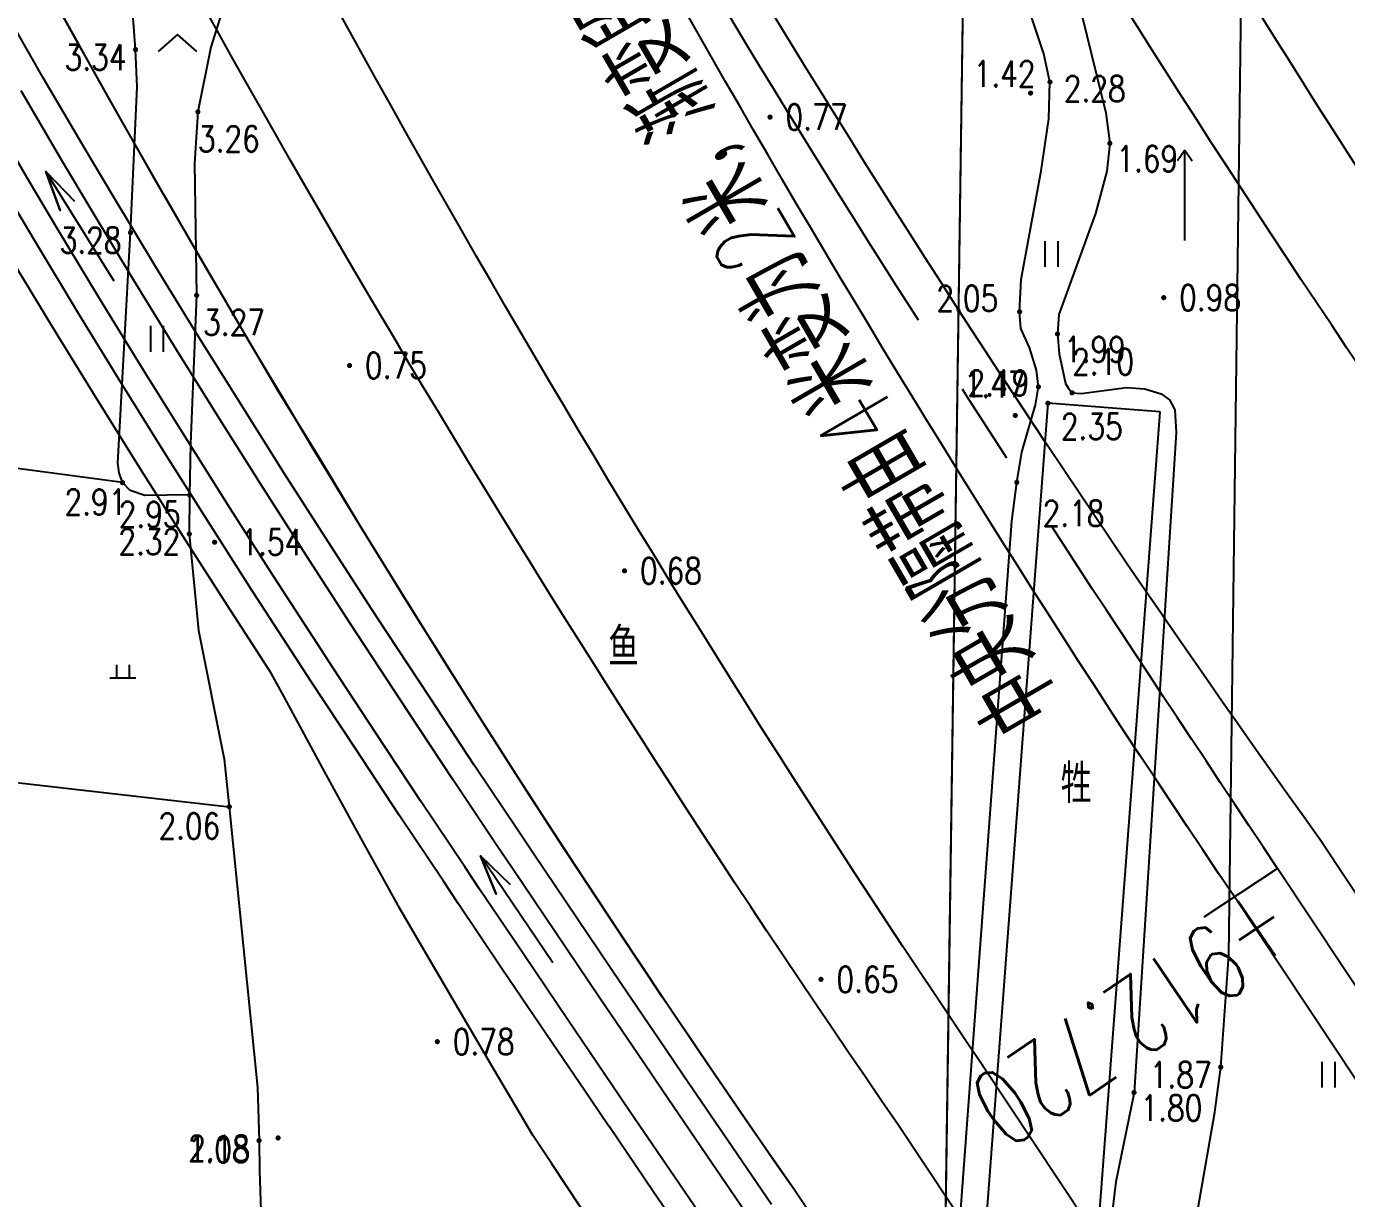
# Model space of a CAD drawing. Extents: x 500036 to 1001740, y 2543128 to 5086681.
# Drawn here: x 500744.7 to 500795.9, y 2543460.2 to 2543505.7 of the extents above; entities that cross this region are included whole.
import ezdxf
from ezdxf.enums import TextEntityAlignment as Align

# ---------------------------------------------------------------- set-up
doc = ezdxf.new("R2010")
doc.units = 0
doc.header["$LTSCALE"] = 0.5
doc.linetypes.add('CENTER', pattern=[50.8, 31.75, -6.35, 6.35, -6.35])
doc.layers.get('0').update_dxf_attribs({"linetype": 'CONTINUOUS', "lineweight": 5})
doc.layers.get('Defpoints').update_dxf_attribs({"linetype": 'CONTINUOUS'})
for name, color, linetype in [('0-文字', 7, 'CONTINUOUS'), ('GCD', 8, 'CONTINUOUS'), ('LJBX', 7, 'CONTINUOUS'), ('SPX', 4, 'CONTINUOUS'), ('station', 6, 'CONTINUOUS'), ('zhix', 2, 'CONTINUOUS'), ('分隔带', 3, 'CONTINUOUS'), ('地形图', 8, 'CONTINUOUS'), ('流水线', 5, 'CONTINUOUS'), ('路基边线', 1, 'CONTINUOUS'), ('路面边线', 7, 'CONTINUOUS')]:
    doc.layers.add(name, color=color, linetype=linetype)
doc.layers.add('标注', color=4, linetype='CONTINUOUS', lineweight=15)
doc.styles.add('GTF_XW', font='simplex1.shx', dxfattribs={"width": 0.7, "bigfont": 'hztxt.shx'})
doc.styles.add('HZ', font='romans.shx', dxfattribs={"width": 0.8, "bigfont": 'hztxt.shx'})
doc.styles.get("Standard").update_dxf_attribs({"font": 'simplex1.shx', "width": 0.7, "bigfont": 'hztxt.shx'})
doc.linetypes.add('10421', pattern='A,2,[150,AAA.SHX,S=1,R=0,X=0,Y=1],1e-11', length=2)
doc.linetypes.add('1161', pattern='A,0,[149,AAA.SHX,S=0.15,R=0,X=0,Y=0],-1.6', length=1.6)
doc.dimstyles.new('比例1000', dxfattribs={"dimtxt": 3, "dimasz": 2, "dimexe": 0.8, "dimexo": 0.8, "dimgap": 0.4, "dimtad": 1, "dimdsep": 46, "dimtxsty": 'Standard', "dimcen": 0.09, "dimclrd": 256, "dimclre": 256, "dimclrt": 7, "dimadec": 0, "dimazin": 0, "dimtfac": 1, "dimtix": 1, "dimtmove": 0, "dimatfit": 3, "dimfxl": 0, "dimtolj": 1, "dimtzin": 0, "dimarcsym": 0})

# ---------------------------------------------------------------- blocks, each defined once
blk = doc.blocks.new('*D17')
at = {"layer": 'Defpoints', "color": 0, "linetype": 'ByBlock'}
for p in [(500793.177, 2543473.03), (500976.845, 2543259.132), (500974.548, 2543211.887), (500979.457, 2543142.382), (501022.541, 2543127.725)]:
    blk.add_point(p, dxfattribs=at)
at = {"layer": '标注', "linetype": 'ByBlock', "lineweight": -2}
blk.add_arc((500978.295, 2543194.336), 17.946, 97.6702, 117.205, dxfattribs=at)
at = {"layer": '标注', "linetype": 'ByBlock'}
for points in [[(500975.873, 2543212.455), (500975.926, 2543211.79), (500977.893, 2543212.278)], [(500970.259, 2543210.01), (500969.921, 2543210.585), (500968.365, 2543209.286)]]:
    blk.add_solid(points, dxfattribs=at)
at = {"layer": '标注', "color": 7, "linetype": 'ByBlock', "insert": (500972.257, 2543213.242), "char_height": 3, "attachment_point": 5, "rotation": 17.7126}
blk.add_mtext('\\A1;32°', dxfattribs=at)
blk = doc.blocks.new('GC200')
at = {"linetype": 'Continuous', "const_width": 0.2, "flags": 128}
blk.add_lwpolyline([(-0.1, 0, 1), (0.1, 0, 1)], format="xyb", close=True, dxfattribs=at)
blk = doc.blocks.new('gc121')
for p, q in [((-0.5, -1), (-0.5, 1)), ((0.5, -1), (0.5, 1))]:
    blk.add_line(p, q)
blk = doc.blocks.new('gc086')
for p, q in [((0, 0), (7, 0)), ((7, 0), (6.18, 0.57)), ((7, 0), (6.18, -0.57))]:
    blk.add_line(p, q)
blk = doc.blocks.new('gc211')
for p, q in [((0, 0), (-1.5, -1.32)), ((1.5, -1.32), (0, 0))]:
    blk.add_line(p, q)
blk = doc.blocks.new('gc119')
for p, q in [((-1, 0), (1, 0)), ((-0.5, 1), (-0.5, 0)), ((0.5, 1), (0.5, 0))]:
    blk.add_line(p, q)

msp = doc.modelspace()

# ---------------------------------------------------------------- linework, layer by layer
at = {"layer": 'LJBX', "flags": 128}
for points in [[(500774.434, 2543460.582), (500772.723, 2543463.053), (500771.019, 2543465.543), (500769.322, 2543468.053), (500767.634, 2543470.583), (500765.955, 2543473.132), (500764.284, 2543475.701), (500762.621, 2543478.289), (500760.968, 2543480.897), (500759.325, 2543483.524), (500757.69, 2543486.171), (500756.084, 2543488.847), (500754.44, 2543491.514), (500752.849, 2543494.226), (500751.257, 2543496.95), (500749.674, 2543499.694), (500748.103, 2543502.457), (500746.543, 2543505.24), (500744.995, 2543508.042), (500743.458, 2543510.864)], [(500792.536, 2543433.33), (500791.885, 2543434.31), (500790.225, 2543436.809), (500788.565, 2543439.308), (500786.905, 2543441.807), (500785.245, 2543444.306), (500783.585, 2543446.805), (500781.926, 2543449.304), (500780.266, 2543451.803), (500778.606, 2543454.302), (500776.946, 2543456.801), (500775.286, 2543459.299), (500774.435, 2543460.581)]]:
    msp.add_lwpolyline(points, dxfattribs=at)
at = {"layer": 'SPX', "flags": 128}
for points in [[(500773.558, 2543460), (500771.863, 2543462.483), (500770.163, 2543464.978), (500769.434, 2543466.049), (500767.729, 2543468.56), (500766.021, 2543471.085), (500764.313, 2543473.624), (500763.743, 2543474.474), (500762.035, 2543477.033), (500760.33, 2543479.609), (500758.628, 2543482.202), (500758.062, 2543483.07), (500756.367, 2543485.688), (500754.679, 2543488.324), (500752.999, 2543490.981), (500751.33, 2543493.659), (500749.672, 2543496.36), (500748.027, 2543499.083), (500746.939, 2543500.911), (500745.32, 2543503.674), (500743.719, 2543506.462)], [(500766.714, 2543459.065), (500765.036, 2543461.58), (500764.316, 2543462.66), (500762.769, 2543465.287), (500761.218, 2543467.929), (500759.665, 2543470.587), (500759.147, 2543471.477), (500757.648, 2543474.193), (500756.151, 2543476.926), (500754.658, 2543479.676), (500754.161, 2543480.597), (500752.451, 2543483.232), (500750.747, 2543485.888), (500749.05, 2543488.567), (500747.363, 2543491.269), (500745.685, 2543493.996), (500744.02, 2543496.747)]]:
    msp.add_lwpolyline(points, dxfattribs=at)
for points in [[(500772.732, 2543459.437), (500771.037, 2543461.92, -0.000141), (500771.037, 2543461.92), (500769.337, 2543464.415, -0.000175), (500769.336, 2543464.415), (500768.607, 2543465.487), (500766.901, 2543467.999), (500765.192, 2543470.526), (500763.483, 2543473.067), (500762.912, 2543473.918), (500761.203, 2543476.48), (500759.495, 2543479.059), (500757.791, 2543481.655), (500757.223, 2543482.525), (500755.526, 2543485.146), (500753.835, 2543487.788), (500752.152, 2543490.45), (500750.479, 2543493.133), (500748.818, 2543495.839), (500747.17, 2543498.568), (500746.078, 2543500.402), (500744.455, 2543503.172)], [(500771.493, 2543458.591), (500769.798, 2543461.074, -0.000141), (500769.797, 2543461.076), (500768.097, 2543463.57, -0.000175), (500768.096, 2543463.571), (500767.367, 2543464.643), (500765.659, 2543467.158), (500763.949, 2543469.687), (500762.237, 2543472.23), (500761.665, 2543473.084), (500759.953, 2543475.649), (500758.243, 2543478.233), (500756.536, 2543480.833), (500755.966, 2543481.708), (500754.265, 2543484.334), (500752.569, 2543486.982), (500750.882, 2543489.652), (500749.204, 2543492.344), (500747.537, 2543495.059), (500745.883, 2543497.797), (500744.786, 2543499.64), (500743.158, 2543502.42)], [(500770.647, 2543458.056), (500768.972, 2543460.511, -0.000141), (500768.971, 2543460.512), (500767.271, 2543463.007, -0.000175), (500767.27, 2543463.009), (500766.54, 2543464.081), (500764.832, 2543466.597), (500763.12, 2543469.128), (500761.407, 2543471.673), (500760.834, 2543472.528), (500759.121, 2543475.096), (500757.408, 2543477.683), (500755.699, 2543480.286), (500755.127, 2543481.163), (500753.424, 2543483.793), (500751.726, 2543486.446), (500750.035, 2543489.12), (500748.353, 2543491.818), (500746.683, 2543494.539), (500745.025, 2543497.283), (500743.925, 2543499.131)]]:
    msp.add_lwpolyline(points, format="xyb", dxfattribs=at)
at = {"layer": 'station', "color": 6}
msp.add_line((500793.177, 2543473.03), (500790.321, 2543471.133), dxfattribs=at)
at = {"layer": 'zhix', "linetype": 'CENTER', "flags": 128}
msp.add_lwpolyline([(500793.177, 2543473.03), (500792.623, 2543473.863), (500792.07, 2543474.696), (500791.517, 2543475.529), (500790.964, 2543476.363), (500790.411, 2543477.196), (500789.859, 2543478.029), (500789.306, 2543478.863), (500788.754, 2543479.697), (500788.203, 2543480.531), (500787.652, 2543481.365), (500787.101, 2543482.2), (500786.551, 2543483.035), (500786.001, 2543483.871), (500785.452, 2543484.707), (500784.904, 2543485.543), (500784.357, 2543486.38), (500783.81, 2543487.217), (500783.264, 2543488.055), (500782.719, 2543488.893), (500782.174, 2543489.732), (500781.631, 2543490.572), (500781.089, 2543491.412), (500780.548, 2543492.253), (500780.008, 2543493.094), (500779.469, 2543493.937), (500778.931, 2543494.78), (500778.395, 2543495.624), (500777.859, 2543496.468), (500777.326, 2543497.314), (500776.793, 2543498.161), (500776.262, 2543499.008), (500775.733, 2543499.856), (500775.205, 2543500.706), (500774.679, 2543501.556), (500774.154, 2543502.407), (500773.631, 2543503.26), (500773.11, 2543504.113), (500772.59, 2543504.968), (500772.073, 2543505.823), (500771.557, 2543506.68), (500771.044, 2543507.538), (500770.532, 2543508.397), (500770.022, 2543509.258), (500769.515, 2543510.119), (500769.009, 2543510.982), (500768.506, 2543511.846), (500768.006, 2543512.712), (500767.507, 2543513.579), (500767.011, 2543514.447), (500766.517, 2543515.317), (500766.026, 2543516.188), (500765.537, 2543517.06), (500765.051, 2543517.934), (500764.568, 2543518.81), (500764.087, 2543519.687), (500763.609, 2543520.565), (500763.134, 2543521.445), (500762.662, 2543522.326), (500762.193, 2543523.209), (500761.726, 2543524.094), (500761.263, 2543524.98), (500760.803, 2543525.868), (500760.346, 2543526.757), (500759.892, 2543527.648), (500759.441, 2543528.541), (500758.994, 2543529.436), (500758.55, 2543530.332), (500758.11, 2543531.229), (500757.673, 2543532.129), (500757.239, 2543533.03, -0.10866), (500732.772, 2543637.598), (500732.761, 2543638.598), (500732.753, 2543639.598), (500732.75, 2543640.598), (500732.75, 2543641.598), (500732.754, 2543642.598), (500732.762, 2543643.598), (500732.773, 2543644.598), (500732.788, 2543645.598), (500732.807, 2543646.598), (500732.829, 2543647.597), (500732.854, 2543648.597), (500732.883, 2543649.597), (500732.915, 2543650.596), (500732.951, 2543651.596), (500732.989, 2543652.595), (500733.031, 2543653.594), (500733.076, 2543654.593), (500733.124, 2543655.592), (500733.175, 2543656.59), (500733.228, 2543657.589), (500733.285, 2543658.587), (500733.344, 2543659.586), (500733.407, 2543660.584), (500733.471, 2543661.582), (500733.539, 2543662.579), (500733.609, 2543663.577), (500733.681, 2543664.574), (500733.756, 2543665.571), (500733.834, 2543666.568), (500733.913, 2543667.565), (500733.995, 2543668.562), (500734.079, 2543669.558), (500734.166, 2543670.555), (500734.254, 2543671.551), (500734.345, 2543672.547), (500734.437, 2543673.542), (500734.531, 2543674.538), (500734.628, 2543675.533), (500734.726, 2543676.528), (500734.826, 2543677.523), (500734.927, 2543678.518), (500735.031, 2543679.513), (500735.135, 2543680.507), (500735.242, 2543681.502), (500735.35, 2543682.496), (500735.459, 2543683.49), (500735.569, 2543684.484), (500735.681, 2543685.477), (500735.795, 2543686.471), (500735.909, 2543687.464), (500736.024, 2543688.458), (500736.141, 2543689.451), (500736.259, 2543690.444), (500736.377, 2543691.437), (500736.497, 2543692.43), (500736.617, 2543693.423), (500736.738, 2543694.415), (500736.86, 2543695.408), (500736.983, 2543696.4), (500737.106, 2543697.393), (500737.229, 2543698.385), (500737.354, 2543699.377), (500737.478, 2543700.369), (500737.603, 2543701.361), (500737.729, 2543702.354), (500737.855, 2543703.346), (500737.98, 2543704.338), (500738.107, 2543705.33), (500738.233, 2543706.322), (500738.359, 2543707.314), (500779.058, 2544027.005)], format="xyb", dxfattribs=at)
msp.add_lwpolyline([(501022.541, 2543127.725), (500793.177, 2543473.03)], dxfattribs=at)
at = {"layer": '分隔带', "flags": 128}
for points in [[(500807.633, 2543483.347, -0.035754), (500772.892, 2543540.863, -0.108305), (500750.271, 2543637.815), (500750.26, 2543638.756)], [(500778.47, 2543463.092, -0.03434), (500741.486, 2543525.408, -0.108749), (500715.274, 2543637.382)], [(500791.511, 2543471.924, -0.034993), (500756.337, 2543532.598, -0.108661), (500731.772, 2543637.586)], [(500794.843, 2543474.137, -0.035001), (500758.141, 2543533.463, -0.108658), (500733.772, 2543637.611)]]:
    msp.add_lwpolyline(points, format="xyb", dxfattribs=at)
for points in [[(500870.638, 2543360.027), (500794.843, 2543474.137)], [(500834.293, 2543407.507), (500791.511, 2543471.924)], [(500848.441, 2543357.75), (500778.47, 2543463.092)]]:
    msp.add_lwpolyline(points, dxfattribs=at)
at = {"layer": '地形图', "linetype": 'Continuous'}
msp.add_line((500780.055, 2543441.378), (500783.502, 2543682.524), dxfattribs=at)
at = {"layer": '地形图', "color": 1, "linetype": 'Continuous', "flags": 128}
msp.add_lwpolyline([(500780.03, 2543439.629), (500783.527, 2543684.274)], dxfattribs=at)
at = {"layer": '地形图', "linetype": '10421', "flags": 128}
for points in [[(500651.629, 2543603.607), (500657.861, 2543601.668), (500658.273, 2543601.471), (500658.516, 2543601.254), (500658.622, 2543600.93), (500658.646, 2543600.554), (500658.384, 2543596.78), (500658.098, 2543596.242), (500657.348, 2543595.524), (500656.934, 2543595.001), (500656.652, 2543594.307), (500656.792, 2543593.879), (500657.878, 2543593.201), (500659.358, 2543592.59), (500661.336, 2543592.128), (500661.879, 2543592.106), (500662.568, 2543592.198), (500664.092, 2543592.353), (500666.258, 2543592.868), (500667.466, 2543593.231), (500672.879, 2543595.668), (500674.976, 2543596.541), (500681.17, 2543598.68), (500681.793, 2543598.785), (500682.453, 2543598.836), (500685.187, 2543598.693), (500686.581, 2543598.705), (500687.481, 2543599.089), (500688.528, 2543600.014), (500692.231, 2543604.714), (500693.536, 2543606.432), (500694.443, 2543608.14), (500697.113, 2543615.62), (500698.036, 2543617.637), (500699.049, 2543619.172), (500699.564, 2543619.597), (500700.145, 2543619.83), (500702.466, 2543620.565), (500704.484, 2543621.141), (500709.684, 2543621.976), (500711.256, 2543621.959), (500723.053, 2543621.05), (500725.897, 2543621.105), (500730.335, 2543621.544), (500732.055, 2543621.827), (500739.095, 2543623.127), (500740.093, 2543623.152), (500743.302, 2543622.858), (500744.322, 2543622.954), (500745.071, 2543623.249), (500746.126, 2543623.914), (500749.646, 2543626.467), (500751.041, 2543627.17), (500752.392, 2543627.4), (500754.916, 2543627.551), (500762.01, 2543627.389), (500762.701, 2543627.348), (500763.336, 2543627.23), (500764.923, 2543626.611), (500767.412, 2543625.399), (500767.783, 2543625.133), (500768.134, 2543624.759), (500768.295, 2543624.25), (500768.336, 2543623.553), (500767.77, 2543614.322), (500768.216, 2543607.634), (500768.53, 2543606.126), (500768.749, 2543605.683), (500769.123, 2543605.253), (500770.141, 2543604.404), (500771.157, 2543603.819), (500772.493, 2543603.26), (500773.543, 2543603.206), (500774.754, 2543603.378), (500778.993, 2543604.419), (500779.646, 2543604.612), (500780.275, 2543605.003), (500780.48, 2543605.506), (500780.595, 2543605.975), (500781.379, 2543612.171), (500781.549, 2543612.873), (500782.506, 2543615.937), (500782.628, 2543616.155), (500782.762, 2543616.326), (500783.082, 2543616.475), (500785.673, 2543616.915), (500785.951, 2543616.91), (500786.211, 2543616.86), (500786.317, 2543616.662), (500786.357, 2543616.35), (500786.443, 2543611.568), (500786.387, 2543610.342), (500786.242, 2543608.926), (500784.312, 2543594.884), (500783.466, 2543587.795), (500783.21, 2543584.221), (500782.621, 2543571.853), (500782.26, 2543569.353), (500781.973, 2543567.465), (500780.727, 2543562.334), (500780.312, 2543559.828), (500779.951, 2543557.29), (500779.273, 2543550.117), (500779.178, 2543548.483), (500778.561, 2543534.145), (500778.086, 2543522.801), (500778.206, 2543521.021), (500778.575, 2543519.536), (500779.399, 2543517.517), (500779.872, 2543516.786), (500782.57, 2543514.691), (500783.259, 2543513.812), (500783.741, 2543512.688), (500784.684, 2543509.79), (500786.521, 2543502.311), (500786.681, 2543501.133), (500786.569, 2543500.052), (500786.129, 2543498.407), (500784.697, 2543494.492), (500784.651, 2543493.744), (500784.722, 2543492.971), (500784.964, 2543491.823), (500785.079, 2543491.627), (500785.219, 2543491.461), (500785.572, 2543491.431), (500787.322, 2543491.665), (500788.044, 2543491.622), (500788.669, 2543491.418), (500788.993, 2543491.186), (500789.203, 2543490.799), (500789.257, 2543489.923), (500787.619, 2543464.343), (500786.91, 2543460.878), (500786.769, 2543459.701), (500786.638, 2543458.23), (500786.713, 2543455.948), (500786.608, 2543454.09), (500786.341, 2543452.651), (500786.082, 2543451.588), (500785.88, 2543451.163), (500785.636, 2543450.956), (500785.127, 2543450.694), (500783.724, 2543449.642), (500781.881, 2543448.618), (500779.27, 2543447.55), (500769.231, 2543443.02), (500757.701, 2543439.447), (500754.662, 2543438.383), (500753.141, 2543437.693), (500751.527, 2543436.741), (500748.434, 2543434.823), (500747.142, 2543433.801), (500746.768, 2543432.863), (500745.056, 2543425.785), (500744.448, 2543424.212), (500742.995, 2543422.625), (500738.215, 2543418.317), (500733.506, 2543414.596), (500729.301, 2543410.497), (500716.468, 2543394.053), (500713.877, 2543391.016), (500711.071, 2543388.079), (500699.609, 2543377.089), (500699.513, 2543376.74), (500699.494, 2543376.418), (500699.705, 2543375.968), (500700.372, 2543375.405), (500701.207, 2543374.961), (500701.748, 2543375.052), (500702.23, 2543375.247), (500715.338, 2543390.13), (500731.542, 2543408.611), (500733.982, 2543411.478), (500736.899, 2543414.663), (500744.156, 2543421.601), (500744.474, 2543421.785), (500744.753, 2543421.834), (500744.903, 2543421.737), (500745.045, 2543421.413), (500745.816, 2543411.735), (500746.046, 2543411.231), (500746.246, 2543410.933), (500746.975, 2543410.786), (500747.866, 2543410.927), (500748.446, 2543411.255), (500748.623, 2543411.886), (500748.333, 2543413.905), (500746.677, 2543420.82), (500746.356, 2543423.283), (500746.659, 2543425.698), (500747.888, 2543432.663), (500748.15, 2543433.317), (500748.62, 2543433.799), (500752.382, 2543436.346), (500753.26, 2543436.816), (500754.392, 2543437.208), (500755.594, 2543437.516), (500761.909, 2543438.704), (500765.654, 2543439.439), (500768.075, 2543440.117), (500772.67, 2543441.941), (500780.368, 2543444.936), (500783.282, 2543446.321), (500785.34, 2543447.504), (500786.384, 2543448.408), (500787.254, 2543449.745), (500789.917, 2543458.761), (500790.751, 2543463.582), (500790.981, 2543465.328), (500791.302, 2543469.661), (500791.794, 2543508.587), (500791.708, 2543510.688), (500791.424, 2543512.587), (500789.993, 2543517.044), (500789.743, 2543523.296), (500790.651, 2543533.807), (500791.77, 2543542.912), (500803.865, 2543624.262), (500804.791, 2543626.73), (500805.977, 2543627.956), (500807.359, 2543628.501), (500810.847, 2543628.626), (500839.481, 2543626.91), (500850.889, 2543625.662), (500876.41, 2543623.576), (500886.321, 2543622.634), (500901.728, 2543621.329)], [(500750.994, 2543487.502), (500749.253, 2543487.477), (500748.692, 2543487.67), (500748.39, 2543487.98), (500748.267, 2543488.363), (500748.205, 2543488.735), (500748.701, 2543497.673), (500748.961, 2543503.321), (500748.896, 2543504.767), (500748.729, 2543507.044), (500748.352, 2543510.559), (500748.305, 2543512.484), (500748.375, 2543514.728), (500748.678, 2543517.355)]]:
    msp.add_lwpolyline(points, dxfattribs=at)
msp.add_lwpolyline([(500783.911, 2543491.692), (500783.84, 2543492.341), (500783.561, 2543493.216), (500783.233, 2543493.955), (500783.182, 2543494.601), (500783.245, 2543495.853), (500784.018, 2543500.06), (500784.315, 2543502.076), (500784.36, 2543503.51), (500784.125, 2543504.601), (500783.636, 2543506.073), (500782.071, 2543508.978), (500781.094, 2543510.282), (500779.326, 2543512.209), (500777.795, 2543513.393), (500775.751, 2543514.372), (500771.834, 2543515.782), (500768.976, 2543516.326), (500766.617, 2543515.955), (500762.699, 2543514.92), (500759.651, 2543513.884), (500756.213, 2543512.377), (500755.224, 2543511.617), (500754.069, 2543510.349), (500753.192, 2543508.806), (500752.615, 2543507.427), (500751.811, 2543504.859), (500751.315, 2543502.352), (500751.189, 2543500.353), (500751.266, 2543495.241), (500751.026, 2543489.481), (500750.994, 2543487.502), (500750.981, 2543485.992), (500751.342, 2543482.247), (500752.336, 2543477.262), (500752.533, 2543475.421), (500753.623, 2543464.54), (500753.686, 2543462.48), (500753.699, 2543461.317), (500753.75, 2543459.75), (500754.332, 2543456.371), (500754.758, 2543455.128), (500755.203, 2543454.124), (500755.819, 2543453.455), (500756.606, 2543452.369), (500757.333, 2543451.038), (500757.709, 2543449.737), (500757.973, 2543448.298), (500758.346, 2543447.69), (500759.29, 2543447.081), (500760.391, 2543446.718), (500761.376, 2543446.453), (500762.444, 2543446.514), (500765.481, 2543447.126), (500769.299, 2543447.69), (500774.053, 2543448.517), (500775.346, 2543448.798), (500776.473, 2543449.277), (500778.554, 2543450.536), (500779.639, 2543451.453), (500779.958, 2543452.032), (500780.121, 2543452.564), (500780.51, 2543454.696), (500780.693, 2543457.013), (500782.884, 2543486.483), (500783.074, 2543487.99), (500783.266, 2543489.165), (500783.799, 2543491.001)], close=True, dxfattribs=at)
at = {"layer": '地形图', "linetype": 'Continuous', "flags": 128}
msp.add_lwpolyline([(500788.634, 2543490.727), (500784.281, 2543491.057), (500781.286, 2543451.553), (500785.642, 2543451.257)], close=True, dxfattribs=at)
at = {"layer": '地形图', "linetype": '1161', "flags": 128}
msp.add_lwpolyline([(500748.39, 2543487.98), (500739.076, 2543489.228), (500733.779, 2543483.405), (500733.405, 2543477.604), (500752.533, 2543475.421)], dxfattribs=at)
at = {"layer": '流水线', "flags": 128}
for points in [[(500748.067, 2543495.795), (500745.422, 2543500.038), (500745.968, 2543498.534), (500745.422, 2543500.038), (500746.533, 2543498.886)], [(500765.076, 2543469.375), (500762.277, 2543473.518), (500762.877, 2543472.035), (500762.277, 2543473.518), (500763.429, 2543472.407)]]:
    msp.add_lwpolyline(points, dxfattribs=at)
at = {"layer": '路基边线', "flags": 128}
msp.add_lwpolyline([(500774.435, 2543460.581, -0.034965), (500736.986, 2543523.229, -0.108773), (500710.274, 2543637.32)], format="xyb", dxfattribs=at)
msp.add_lwpolyline([(500866.601, 2543321.825), (500774.435, 2543460.581)], dxfattribs=at)
at = {"layer": '路面边线', "flags": 128}
for points in [[(500804.378, 2543481.002, -0.034886), (500768.645, 2543538.733, -0.108411), (500745.521, 2543637.756)], [(500781.782, 2543465.335, -0.035019), (500745.761, 2543527.478, -0.108724), (500720.023, 2543637.44)]]:
    msp.add_lwpolyline(points, format="xyb", dxfattribs=at)
msp.add_lwpolyline([(500862.879, 2543343.244), (500781.723, 2543465.423)], dxfattribs=at)

# ---------------------------------------------------------------- block references
at = {"layer": '地形图', "linetype": 'Continuous', "xscale": 0.5, "yscale": 0.5}
for name, p in [('gc211', (500750.521, 2543505.35)), ('gc121', (500784.429, 2543496.844)), ('gc121', (500749.735, 2543493.555)), ('gc119', (500748.405, 2543480.421)), ('gc121', (500795.166, 2543465.037))]:
    msp.add_blockref(name, p, dxfattribs=at)
at = {"layer": '地形图', "linetype": 'Continuous'}
ref = msp.add_blockref('GC200', (500748.896, 2543504.767, 3.339), dxfattribs=dict(at, xscale=0.5, yscale=0.5, zscale=0.5))
ref.add_attrib('height', '3.34', dxfattribs={"layer": 'GCD', "linetype": 'Continuous', "height": 1, "style": 'HZ', "width": 0.8}).set_placement((500746.146, 2543504.467, 3.34), align=Align.MIDDLE_LEFT)
ref = msp.add_blockref('GC200', (500783.608, 2543503.08, 1.417), dxfattribs=dict(at, xscale=0.5, yscale=0.5, zscale=0.5))
ref.add_attrib('height', '1.42', dxfattribs={"layer": 'GCD', "linetype": 'Continuous', "height": 1, "style": 'HZ', "width": 0.8}).set_placement((500781.397, 2543503.825, 1.42), align=Align.MIDDLE_LEFT)
ref = msp.add_blockref('GC200', (500784.36, 2543503.51, 2.28), dxfattribs=dict(at, xscale=0.5, yscale=0.5, zscale=0.5))
ref.add_attrib('height', '2.28', dxfattribs={"layer": 'GCD', "linetype": 'Continuous', "height": 1, "style": 'HZ', "width": 0.8}).set_placement((500784.895, 2543503.249, 2.28), align=Align.MIDDLE_LEFT)
ref = msp.add_blockref('GC200', (500773.502, 2543502.149, 0.77), dxfattribs=dict(at, xscale=0.5, yscale=0.5, zscale=0.5))
ref.add_attrib('height', '0.77', dxfattribs={"layer": 'GCD', "linetype": 'Continuous', "height": 1, "style": 'HZ', "width": 0.8}).set_placement((500774.102, 2543502.149, 0.77), align=Align.MIDDLE_LEFT)
ref = msp.add_blockref('GC200', (500751.315, 2543502.352, 3.26), dxfattribs=dict(at, xscale=0.5, yscale=0.5, zscale=0.5))
ref.add_attrib('height', '3.26', dxfattribs={"layer": 'GCD', "linetype": 'Continuous', "height": 1, "style": 'HZ', "width": 0.8}).set_placement((500751.315, 2543501.302, 3.26), align=Align.MIDDLE_LEFT)
ref = msp.add_blockref('GC200', (500786.681, 2543501.133, 1.686), dxfattribs=dict(at, xscale=0.5, yscale=0.5, zscale=0.5))
ref.add_attrib('height', '1.69', dxfattribs={"layer": 'GCD', "linetype": 'Continuous', "height": 1, "style": 'HZ', "width": 0.8}).set_placement((500786.931, 2543500.533, 1.69), align=Align.MIDDLE_LEFT)
at = {"layer": '地形图', "linetype": 'Continuous', "xscale": 0.5, "yscale": 0.5, "zscale": 0.5, "rotation": 90}
msp.add_blockref('gc086', (500789.595, 2543497.366), dxfattribs=at)
at = {"layer": '地形图', "linetype": 'Continuous'}
ref = msp.add_blockref('GC200', (500748.701, 2543497.673, 3.281), dxfattribs=dict(at, xscale=0.5, yscale=0.5, zscale=0.5))
ref.add_attrib('height', '3.28', dxfattribs={"layer": 'GCD', "linetype": 'Continuous', "height": 1, "style": 'HZ', "width": 0.8}).set_placement((500745.951, 2543497.373, 3.28), align=Align.MIDDLE_LEFT)
ref = msp.add_blockref('GC200', (500783.182, 2543494.601, 2.053), dxfattribs=dict(at, xscale=0.5, yscale=0.5, zscale=0.5))
ref.add_attrib('height', '2.05', dxfattribs={"layer": 'GCD', "linetype": 'Continuous', "height": 1, "style": 'HZ', "width": 0.8}).set_placement((500779.953, 2543495.123, 2.053), align=Align.MIDDLE_LEFT)
ref = msp.add_blockref('GC200', (500788.77, 2543495.15, 0.98), dxfattribs=dict(at, xscale=0.5, yscale=0.5, zscale=0.5))
ref.add_attrib('height', '0.98', dxfattribs={"layer": 'GCD', "linetype": 'Continuous', "height": 1, "style": 'HZ', "width": 0.8}).set_placement((500789.37, 2543495.15, 0.98), align=Align.MIDDLE_LEFT)
ref = msp.add_blockref('GC200', (500751.266, 2543495.241, 3.273), dxfattribs=dict(at, xscale=0.5, yscale=0.5, zscale=0.5))
ref.add_attrib('height', '3.27', dxfattribs={"layer": 'GCD', "linetype": 'Continuous', "height": 1, "style": 'HZ', "width": 0.8}).set_placement((500751.516, 2543494.191, 3.27), align=Align.MIDDLE_LEFT)
ref = msp.add_blockref('GC200', (500784.651, 2543493.744, 1.994), dxfattribs=dict(at, xscale=0.5, yscale=0.5, zscale=0.5))
ref.add_attrib('height', '1.99', dxfattribs={"layer": 'GCD', "linetype": 'Continuous', "height": 1, "style": 'HZ', "width": 0.8}).set_placement((500784.901, 2543493.144, 1.99), align=Align.MIDDLE_LEFT)
ref = msp.add_blockref('GC200', (500757.193, 2543492.521, 0.75), dxfattribs=dict(at, xscale=0.5, yscale=0.5, zscale=0.5))
ref.add_attrib('height', '0.75', dxfattribs={"layer": 'GCD', "linetype": 'Continuous', "height": 1, "style": 'HZ', "width": 0.8}).set_placement((500757.793, 2543492.521, 0.75), align=Align.MIDDLE_LEFT)
ref = msp.add_blockref('GC200', (500785.219, 2543491.461, 2.095), dxfattribs=dict(at, xscale=0.5, yscale=0.5, zscale=0.5))
ref.add_attrib('height', '2.10', dxfattribs={"layer": 'GCD', "linetype": 'Continuous', "height": 1, "style": 'HZ', "width": 0.8}).set_placement((500785.219, 2543492.661, 2.1), align=Align.MIDDLE_LEFT)
ref = msp.add_blockref('GC200', (500783.014, 2543490.585, 1.469), dxfattribs=dict(at, xscale=0.5, yscale=0.5, zscale=0.5))
ref.add_attrib('height', '1.47', dxfattribs={"layer": 'GCD', "linetype": 'Continuous', "height": 1, "style": 'HZ', "width": 0.8}).set_placement((500781.014, 2543491.785, 1.47), align=Align.MIDDLE_LEFT)
ref = msp.add_blockref('GC200', (500783.911, 2543491.692, 2.187), dxfattribs=dict(at, xscale=0.5, yscale=0.5, zscale=0.5))
ref.add_attrib('height', '2.19', dxfattribs={"layer": 'GCD', "linetype": 'Continuous', "height": 1, "style": 'HZ', "width": 0.8}).set_placement((500781.161, 2543491.842, 2.19), align=Align.MIDDLE_LEFT)
ref = msp.add_blockref('GC200', (500784.281, 2543491.057, 2.35), dxfattribs=dict(at, xscale=0.5, yscale=0.5, zscale=0.5))
ref.add_attrib('height', '2.35', dxfattribs={"layer": 'GCD', "linetype": 'Continuous', "height": 1, "style": 'HZ', "width": 0.8}).set_placement((500784.781, 2543490.157, 2.35), align=Align.MIDDLE_LEFT)
ref = msp.add_blockref('GC200', (500748.39, 2543487.98, 2.91), dxfattribs=dict(at, xscale=0.5, yscale=0.5, zscale=0.5))
ref.add_attrib('height', '2.91', dxfattribs={"layer": 'GCD', "linetype": 'Continuous', "height": 1, "style": 'HZ', "width": 0.8}).set_placement((500746.14, 2543487.23, 2.91), align=Align.MIDDLE_LEFT)
ref = msp.add_blockref('GC200', (500783.074, 2543487.99, 2.182), dxfattribs=dict(at, xscale=0.5, yscale=0.5, zscale=0.5))
ref.add_attrib('height', '2.18', dxfattribs={"layer": 'GCD', "linetype": 'Continuous', "height": 1, "style": 'HZ', "width": 0.8}).set_placement((500784.074, 2543486.79, 2.18), align=Align.MIDDLE_LEFT)
ref = msp.add_blockref('GC200', (500750.994, 2543487.502, 2.948), dxfattribs=dict(at, xscale=0.5, yscale=0.5, zscale=0.5))
ref.add_attrib('height', '2.95', dxfattribs={"layer": 'GCD', "linetype": 'Continuous', "height": 1, "style": 'HZ', "width": 0.8}).set_placement((500748.244, 2543486.752, 2.95), align=Align.MIDDLE_LEFT)
ref = msp.add_blockref('GC200', (500750.981, 2543485.992, 2.315), dxfattribs=dict(at, xscale=0.5, yscale=0.5, zscale=0.5))
ref.add_attrib('height', '2.32', dxfattribs={"layer": 'GCD', "linetype": 'Continuous', "height": 1, "style": 'HZ', "width": 0.8}).set_placement((500748.231, 2543485.692, 2.32), align=Align.MIDDLE_LEFT)
ref = msp.add_blockref('GC200', (500751.963, 2543485.673, 1.535), dxfattribs=dict(at, xscale=0.5, yscale=0.5, zscale=0.5))
ref.add_attrib('height', '1.54', dxfattribs={"layer": 'GCD', "linetype": 'Continuous', "height": 1, "style": 'HZ', "width": 0.8}).set_placement((500752.963, 2543485.673, 1.54), align=Align.MIDDLE_LEFT)
ref = msp.add_blockref('GC200', (500767.86, 2543484.562, 0.68), dxfattribs=dict(at, xscale=0.5, yscale=0.5, zscale=0.5))
ref.add_attrib('height', '0.68', dxfattribs={"layer": 'GCD', "linetype": 'Continuous', "height": 1, "style": 'HZ', "width": 0.8}).set_placement((500768.46, 2543484.562, 0.68), align=Align.MIDDLE_LEFT)
ref = msp.add_blockref('GC200', (500752.533, 2543475.421, 2.06), dxfattribs=dict(at, xscale=0.5, yscale=0.5, zscale=0.5))
ref.add_attrib('height', '2.06', dxfattribs={"layer": 'GCD', "linetype": 'Continuous', "height": 1, "style": 'HZ', "width": 0.8}).set_placement((500749.783, 2543474.671, 2.06), align=Align.MIDDLE_LEFT)
ref = msp.add_blockref('GC200', (500775.479, 2543468.728, 0.65), dxfattribs=dict(at, xscale=0.5, yscale=0.5, zscale=0.5))
ref.add_attrib('height', '0.65', dxfattribs={"layer": 'GCD', "linetype": 'Continuous', "height": 1, "style": 'HZ', "width": 0.8}).set_placement((500776.079, 2543468.728, 0.65), align=Align.MIDDLE_LEFT)
ref = msp.add_blockref('GC200', (500760.598, 2543466.313, 0.78), dxfattribs=dict(at, xscale=0.5, yscale=0.5, zscale=0.5))
ref.add_attrib('height', '0.78', dxfattribs={"layer": 'GCD', "linetype": 'Continuous', "height": 1, "style": 'HZ', "width": 0.8}).set_placement((500761.198, 2543466.313, 0.78), align=Align.MIDDLE_LEFT)
ref = msp.add_blockref('GC200', (500790.981, 2543465.328, 1.867), dxfattribs=dict(at, xscale=0.5, yscale=0.5, zscale=0.5))
ref.add_attrib('height', '1.87', dxfattribs={"layer": 'GCD', "linetype": 'Continuous', "height": 1, "style": 'HZ', "width": 0.8}).set_placement((500788.231, 2543465.028, 1.87), align=Align.MIDDLE_LEFT)
ref = msp.add_blockref('GC200', (500787.619, 2543464.343, 1.795), dxfattribs=dict(at, xscale=0.5, yscale=0.5, zscale=0.5))
ref.add_attrib('height', '1.80', dxfattribs={"layer": 'GCD', "linetype": 'Continuous', "height": 1, "style": 'HZ', "width": 0.8}).set_placement((500787.869, 2543463.743, 1.8), align=Align.MIDDLE_LEFT)
ref = msp.add_blockref('GC200', (500753.686, 2543462.48, 2.176), dxfattribs=dict(at, xscale=0.5, yscale=0.5, zscale=0.5))
ref.add_attrib('height', '2.18', dxfattribs={"layer": 'GCD', "linetype": 'Continuous', "height": 1, "style": 'HZ', "width": 0.8}).set_placement((500750.936, 2543462.18, 2.18), align=Align.MIDDLE_LEFT)
ref = msp.add_blockref('GC200', (500754.423, 2543462.582, 1.084), dxfattribs=dict(at, xscale=0.5, yscale=0.5, zscale=0.5))
ref.add_attrib('height', '1.08', dxfattribs={"layer": 'GCD', "linetype": 'Continuous', "height": 1, "style": 'HZ', "width": 0.8}).set_placement((500750.923, 2543462.132, 1.08), align=Align.MIDDLE_LEFT)

# ---------------------------------------------------------------- texts
at = {"layer": '0-文字', "ltscale": 1000, "width": 0.7}
msp.add_text('中央分隔带由4米变为2米，渐变段长70m。', height=3, rotation=120.1269, dxfattribs=at).set_placement((500761.835, 2543516.267), align=Align.MIDDLE_RIGHT)
at = {"layer": 'station', "color": 6, "style": 'GTF_XW', "width": 0.7}
msp.add_text('+912.720', height=3, rotation=214.1774, dxfattribs=at).set_placement((500786.81, 2543468.477), align=Align.CENTER)
at = {"layer": '地形图', "linetype": '10421', "style": 'HZ', "width": 0.8}
msp.add_text('鱼', height=1.5, dxfattribs=at).set_placement((500767.822, 2543481.688), align=Align.MIDDLE)
at = {"layer": '地形图', "linetype": 'Continuous', "style": 'HZ', "width": 0.8}
msp.add_text('牲', height=1.5, dxfattribs=at).set_placement((500785.377, 2543476.39), align=Align.MIDDLE)

# ---------------------------------------------------------------- dimensions: what is measured, and where the dimension line sits
at = {"layer": '标注', "linetype": 'ByBlock'}
dim = msp.add_angular_dim_2l(base=(500974.548, 2543211.887), line1=((501022.541, 2543127.725), (500793.177, 2543473.03)), line2=((500976.845, 2543259.132), (500979.457, 2543142.382)), dimstyle='比例1000', dxfattribs=at)
dim.commit()
dim.dimension.update_dxf_attribs({"geometry": '*D17', "text_midpoint": (500972.835, 2543211.432), "dimtype": 162})

doc.saveas('drawing.dxf')
